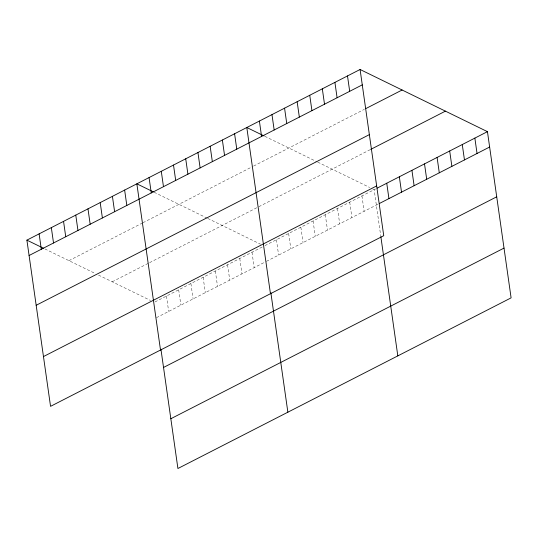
<?xml version="1.0" encoding="UTF-8"?>
<svg xmlns="http://www.w3.org/2000/svg" width="538" height="538" viewBox="0 0 538 538"><rect width="100%" height="100%" fill="white"/><g stroke="black" fill="none" stroke-linecap="round" stroke-linejoin="round"><path stroke-width="0.4" stroke-dasharray="2.69 2.02" d="M68.931 260.654L142.227 223.109M142.947 222.739L252.181 166.793M253.62 166.06L364.354 109.342M112.234 281.791L148.878 263.015M149.598 262.652L258.112 207.069M258.832 206.706L369.895 149.82M154.978 301.939L262.773 246.727M264.931 245.624L375.645 188.919M156.45 317.676L264.958 262.1M266.397 261.367L377.831 204.292M264.817 136.302L316.976 161.763M317.702 162.113L369.66 187.48M372.659 188.946L374.159 189.679L380.716 235.745M154.11 192.248L207.029 218.078M207.749 218.428L260.459 244.158M44.91 248.926L95.629 273.687M98.521 275.093L150.506 300.473M361.946 195.933L364.132 211.306M349.727 202.194L351.919 217.567M337.514 208.448L339.7 223.821M325.295 214.709L327.481 230.082M313.076 220.963L315.268 236.337M300.863 227.218L303.049 242.591M288.644 233.479L290.829 248.852M276.424 239.733L278.617 255.106M251.992 252.248L254.185 267.621M239.78 258.509L241.965 273.876M227.561 264.763L229.746 280.137M215.341 271.017L217.534 286.391M203.129 277.278L205.314 292.652M190.909 283.533L193.095 298.906M178.69 289.794L180.882 305.167M166.477 296.048L168.663 311.421"/><path stroke-width="0.81" d="M360.083 69.489L383.742 235.698L50.552 406.345L26.9 240.136L360.083 69.489L487.448 131.655L511.1 297.864L177.917 468.511L160.936 349.202M29.086 255.51L362.276 84.863M365.833 108.582L402.115 90.001M36.174 305.281L369.357 134.635M370.635 149.443L445.417 111.144M43.47 356.566L376.654 185.919M377.125 188.159L487.448 131.655M379.31 203.532L489.634 147.029M163.532 367.454L496.715 196.807M170.828 418.739L504.019 248.092M264.064 135.932L246.801 127.506L270.459 293.714M153.364 191.884L136.854 183.821L160.506 350.03M26.9 240.136L43.41 248.193M474.859 138.105L477.045 153.478M462.27 144.554L464.462 159.921M449.687 150.996L451.873 166.37M437.098 157.446L439.284 172.819M424.509 163.888L426.701 179.262M411.926 170.338L414.112 185.711M399.337 176.787L401.523 192.16M386.748 183.229L388.934 198.603M380.837 236.572L397.817 355.887M347.501 75.932L349.687 91.305M334.912 82.381L337.097 97.755M322.323 88.831L324.515 104.204M309.74 95.273L311.926 110.646M297.151 101.722L299.336 117.096M284.562 108.165L286.754 123.538M271.979 114.614L274.165 129.988M259.39 121.063L261.576 136.437M270.883 292.887L287.864 412.195M234.588 133.767L236.774 149.14M222.369 140.021L224.554 155.395M210.15 146.282L212.342 161.649M197.937 152.536L200.123 167.91M185.718 158.791L187.903 174.164M173.505 165.052L175.691 180.425M161.286 171.306L163.471 186.679M149.066 177.567L151.259 192.94M124.634 190.075L126.82 205.449M112.415 196.336L114.607 211.71M100.203 202.591L102.388 217.964M87.983 208.852L90.169 224.225M75.771 215.106L77.956 230.479M63.551 221.367L65.737 236.74M51.332 227.621L53.524 242.994M39.119 233.875L41.305 249.249"/></g></svg>
